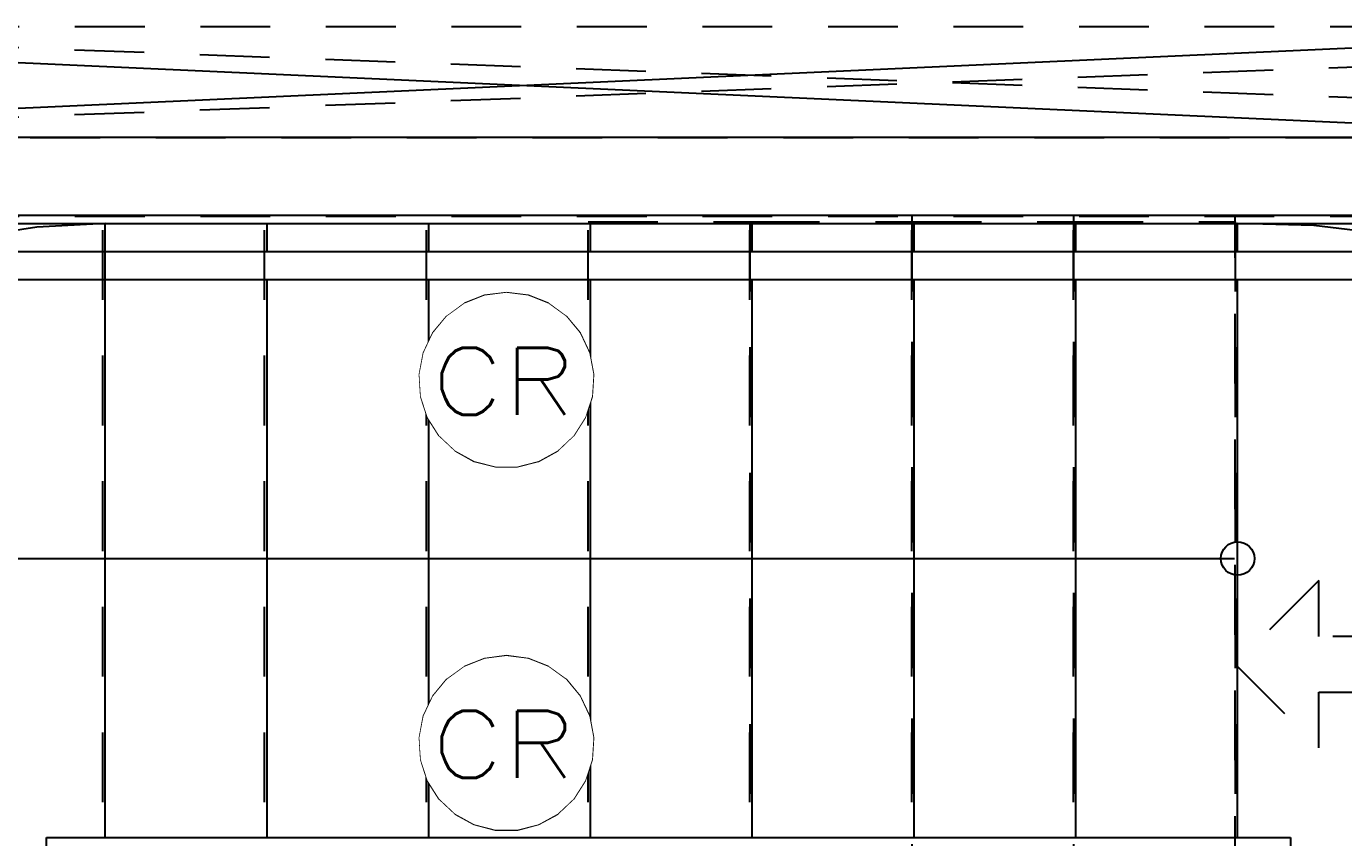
# Model space of a CAD drawing. Header units: millimetres. Extents: x 188.6 to 263.2, y 40.1 to 120.1.
# Drawn here: x 207.915 to 210.276, y 85.125 to 86.578 of the extents above; entities that cross this region are included whole.
import ezdxf
from ezdxf.enums import TextEntityAlignment as Align

# ---------------------------------------------------------------- set-up
doc = ezdxf.new("R2010")
doc.units = ezdxf.units.MM
doc.set_wipeout_variables(frame=1)
doc.linetypes.add('HIDDEN2', pattern=[0.1875, 0.125, -0.0625])
doc.linetypes.add('XREF-TIPO$0$HIDDEN', pattern=[0.375, 0.25, -0.125])
for name, color, linetype in [('ARQ', 8, 'Continuous'), ('ESTR-VIGAS', 11, 'HIDDEN2'), ('ESTRUTURA', 7, 'Continuous'), ('INC-CORRIMÃO', 7, 'Continuous'), ('INC-TEXTO', 7, 'Continuous')]:
    doc.layers.add(name, color=color, linetype=linetype)
doc.styles.add('ROMANS', font='ROMANS.SHX', dxfattribs={"height": 0.15})
doc.styles.add('XREF-TIPO$0$MC-ROMANS', font='romans__.ttf')
doc.dimstyles.new('XREF-TIPO$0$MC-125', dxfattribs={"dimtxt": 0.225, "dimasz": 0.23, "dimexe": 0.18, "dimexo": 0.063, "dimgap": 0.1, "dimtad": 1, "dimzin": 4, "dimdsep": 46, "dimtxsty": 'XREF-TIPO$0$MC-ROMANS', "dimblk1": 'XREF-TIPO$0$BOLA', "dimblk2": 'XREF-TIPO$0$BOLA', "dimsah": 1, "dimcen": 0.01, "dimse1": 1, "dimse2": 1, "dimclrt": 2, "dimadec": 0, "dimazin": 0, "dimtfac": 1.199999999999999, "dimtix": 1, "dimtmove": 2, "dimatfit": 3, "dimldrblk": 'XREF-TIPO$0$SETA_COTA', "dimfxl": 1, "dimtvp": 2, "dimtolj": 1, "dimtzin": 4, "dimarcsym": 0})

# ---------------------------------------------------------------- blocks, each defined once
blk = doc.blocks.new('COBERTURA_29-09-2016')
at = {"layer": 'ESTR-VIGAS'}
for p, q in [((0.2000002499999987, 0.2000002500000022), (3.812207250000009, 0.06546750000000401)), ((0.2000002499999987, 0), (3.828282750000009, 0.1351320000000058)), ((1.375000499999996, -1.4149995), (1.375000499999996, -0.1399995000000018)), ((1.665, -1.4149995), (1.665, -0.1399995000000018)), ((1.955000250000001, -1.4149995), (1.955000250000001, -0.1399995000000018)), ((2.245000500000004, -1.4149995), (2.245000500000004, -0.1399995000000018)), ((2.535000000000005, -1.4149995), (2.535000000000005, -0.1399995000000018)), ((2.825000250000012, -0.1399995000000018), (2.825000250000012, -1.4149995)), ((3.115000500000004, -0.1399995000000018), (3.115000500000004, -1.4149995)), ((3.405000000000011, -2.689999500000013), (3.405000000000011, -0.1399995000000018)), ((3.405000000000011, -2.689999500000013), (3.405000000000011, -0.1399995000000018)), ((2.825000250000012, -1.4149995), (2.825000250000012, -0.1499999999999986)), ((3.115000500000004, -1.4149995), (3.115000500000004, -0.1499999999999986))]:
    blk.add_line(p, q, dxfattribs=at)
for points in [[(0.2000002499999987, 0.2000002500000022), (5.570000250000017, 0.2000002500000022)], [(4.970000250000015, 0), (0.2000002499999987, 0)], [(0.2000002499999987, -0.1399995000000018), (4.970000250000015, -0.1399995000000018)], [(2.245000500000004, -1.4149995), (2.245000500000004, -0.1499999999999986), (2.535000000000005, -0.1499999999999986), (2.535000000000005, -1.4149995), (2.245000500000004, -1.4149995)], [(2.535000000000005, -1.4149995), (2.535000000000005, -0.1499999999999986), (2.825000250000012, -0.1499999999999986), (2.825000250000012, -1.4149995), (2.535000000000005, -1.4149995)], [(2.825000250000012, -1.4149995), (2.825000250000012, -0.1499999999999986), (3.115000500000004, -0.1499999999999986), (3.115000500000004, -1.4149995), (2.825000250000012, -1.4149995)], [(3.115000500000004, -1.4149995), (3.115000500000004, -0.1499999999999986), (3.405000000000011, -0.1499999999999986), (3.405000000000011, -1.4149995), (3.115000500000004, -1.4149995)], [(3.705000000000009, -0.8928607500000039), (3.555000000000001, -0.8928607500000039), (3.555000000000001, -0.7928610000000021), (3.405000000000011, -0.9428610000000006), (3.555000000000001, -1.092860999999997), (3.555000000000001, -0.9928612500000042), (3.705000000000009, -0.9928612500000042), (3.705000000000009, -0.8928607500000039)]]:
    blk.add_lwpolyline(points, dxfattribs=at)
blk = doc.blocks.new('XREF-TIPO$0$BOLA')
for p, q in [((0, -1), (0, 1)), ((-1, 0), (1, 0))]:
    blk.add_line(p, q)
blk.add_circle((0, 0), 0.3)
blk = doc.blocks.new('XREF-TIPO$0$SETA_COTA')
for p, q in [((-0.4028994052335122, 0.3559843543294221), (-0.1041930648109144, 2.84e-14)), ((-0.1041930648111418, 2.84e-14), (-0.9999999999999571, 2.84e-14)), ((-0.4067395382680063, -0.3605608466692303), (-0.1041930648110281, 2.84e-14))]:
    blk.add_line(p, q)
blk = doc.blocks.new('INC-OBJETO')
at = {"color": 0}
blk.add_lwpolyline([(0, 0.002084385981675), (-0.0005183657145908, 0.002018901163143), (-0.0010041606049181, 0.0018265613595316), (-0.001426860391394, 0.0015194519880781), (-0.0017599052918532, 0.0011168698600601), (-0.0019823688703463, 0.0006441106911745), (-0.0020802729220729, 0.000130879678689), (-0.002047465775397, -0.0003905749853503), (-0.0018860088240005, -0.0008874883866258), (-0.0016060470019368, -0.0013286376286155), (-0.0012251713401138, -0.001686303682012), (-0.0007673136571263, -0.0019380130732766), (-0.0002612428350794, -0.0020679499756336), (0.0002612428350794, -0.0020679499756336), (0.0007673136571263, -0.0019380130732766), (0.0012251713401138, -0.001686303682012), (0.0016060470019368, -0.0013286376286155), (0.0018860088240005, -0.0008874883866258), (0.002047465775397, -0.0003905749853503), (0.0020802729220729, 0.000130879678689), (0.0019823688703463, 0.0006441106911745), (0.0017599052918532, 0.0011168698600601), (0.001426860391394, 0.0015194519880781), (0.0010041606049181, 0.0018265613595316), (0.0005183657145908, 0.002018901163143)], close=True, dxfattribs=at)
blk.add_wipeout([(0, 0.0020843859816750757), (-0.0005183657145907727, 0.002018901163143051), (-0.001004160604918065, 0.001826561359531658), (-0.0014268603913939828, 0.0015194519880781182), (-0.0017599052918531746, 0.0011168698600601181), (-0.0019823688703463262, 0.0006441106911745254), (-0.0020802729220729, 0.0001308796786890212), (-0.002047465775397003, -0.0003905749853502986), (-0.0018860088240005264, -0.0008874883866257424), (-0.00160604700193684, -0.0013286376286155204), (-0.0012251713401137646, -0.0016863036820119939), (-0.000767313657126342, -0.0019380130732765334), (-0.0002612428350794414, -0.0020679499756335994), (0.00026124283507944056, -0.0020679499756335994), (0.0007673136571263411, -0.0019380130732765334), (0.0012251713401137637, -0.0016863036820119952), (0.00160604700193684, -0.0013286376286155204), (0.0018860088240005264, -0.0008874883866257415), (0.0020474657753970036, -0.00039057498535029645), (0.0020802729220729, 0.00013087967868902553), (0.001982368870346324, 0.0006441106911745289), (0.0017599052918531727, 0.0011168698600601224), (0.0014268603913939787, 0.0015194519880781234), (0.001004160604918059, 0.0018265613595316622), (0.0005183657145907652, 0.002018901163143052)], dxfattribs=at)
at = {"color": 0, "style": 'ROMANS', "width": 1.285724555944463}
blk.add_attdef('OBJETO', text='', height=0.0016, dxfattribs=at).set_placement((-0.0017857136348711, -0.0008297678007211), (0.0016428851809808, -0.0008297678007211), align=Align.FIT)
blk = doc.blocks.new('A$C0BE265FA')
at = {"layer": 'ARQ'}
for p, q in [((-4.549999270735952, -1.329898797868053), (-0.4602967091350365, -1.514857194813885)), ((-0.4602966825500518, -1.3299151119229), (-4.549999270628177, -1.514855188059982)), ((-4.640328100989335, -1.51485720351502), (1.307903544704004, -1.514857191421696)), ((-4.550328101040122, -1.514855188201863), (2.042505899888054, -1.514855188201863)), ((-4.440328208171195, -1.654857192098915), (0.3300005320020318, -1.654857192098915)), ((-3.2649998888769, -1.719866887505759), (-3.2649998888769, -1.66986688750694)), ((-2.974999888876936, -1.719866887505759), (-2.974999888876936, -1.66986688750694)), ((-2.684999888876973, -1.719866887505759), (-2.684999888876973, -1.66986688750694)), ((-2.394999888877009, -1.719866887505759), (-2.394999888877009, -1.66986688750694)), ((-2.104999888877045, -1.719866887505759), (-2.104999888877045, -1.66986688750694)), ((-1.814999888877082, -1.719866887505759), (-1.814999888877082, -1.66986688750694)), ((-1.524999888877118, -1.719866887505759), (-1.524999888877118, -1.66986688750694)), ((-1.234999888877154, -1.719866887505759), (-1.234999888877154, -1.66986688750694)), ((-4.414999888876081, -1.719857203109995), (-0.934999888876973, -1.719857203109995)), ((-3.2649998888769, -1.769866887505713), (-3.2649998888769, -1.719866887505759)), ((-4.364999888876809, -1.769857203109949), (-0.934999888876973, -1.769857203109949)), ((-3.2649998888769, -2.769866887507076), (-3.2649998888769, -1.769866887505713)), ((-2.974999888876936, -2.769866887507076), (-2.974999888876936, -1.769866887505713)), ((-2.684999888876973, -2.769866887507076), (-2.684999888876973, -1.769866887505713)), ((-2.394999888877009, -2.769866887507076), (-2.394999888877009, -1.769866887505713)), ((-2.104999888877045, -2.769866887507076), (-2.104999888877045, -1.769866887505713)), ((-1.814999888877082, -2.769866887507076), (-1.814999888877082, -1.769866887505713)), ((-1.524999888877118, -2.769866887507076), (-1.524999888877118, -1.769866887505713)), ((-1.234999888877154, -2.769866887507076), (-1.234999888877154, -1.769866887505713)), ((-3.370328100989808, -3.089857203110113), (-3.370328100989808, -2.769857203108813)), ((-3.370328100989808, -2.769857203108813), (-1.140328100990245, -2.769857203108813)), ((-1.140328100990245, -2.769857203108813), (-1.140328100990245, -3.089857203110113))]:
    blk.add_line(p, q, dxfattribs=at)
blk.add_lwpolyline([(-4.484999304167104, -3.73001563586581), (-4.484999304167104, -2.328476988976944), (-4.425328208171322, -2.328476988976944), (-4.425328208171322, -1.669855187883058), (0.3149052819885583, -1.669855176821783), (0.3149052819885583, -1.730019278717009), (0.9749993534328496, -1.730019278717009), (0.9749993534328496, -3.099857203106921)], dxfattribs=at)
blk.add_lwpolyline([(-4.484999304167104, -3.73001563586581), (-4.484999304167104, -2.328476988976944), (-4.425328208171322, -2.328476988976944), (-4.425328208171322, -1.669855187883058), (0.3149052819885583, -1.669855176821783), (0.3149052819885583, -1.730019278717009), (0.9749993534328496, -1.730019278717009), (0.9749993534328496, -3.099857203106921)], dxfattribs=at)
blk.add_circle((-1.234999888877154, -2.269866887505712), 0.03, dxfattribs=at)
at = {"layer": 'ARQ', "linetype": 'XREF-TIPO$0$HIDDEN'}
for centre, radius, start, end in [((-3.2649998888769, -2.869857203108722), 1.200000000000001, 90, 180), ((-1.203073973122172, -3.089961137716953), 1.420462758817047, 6.471310981958152, 91.28787204096932)]:
    blk.add_arc(centre, radius, start, end, dxfattribs=at)
at = {"layer": 'ARQ'}
blk.add_leader([(-3.803056519785058, -2.932053617259725), (-3.803056519785058, -2.26985720310995), (-1.240328100990153, -2.26985720310995)], dimstyle='XREF-TIPO$0$MC-125', override={"dimgap": 0.1, "dimtad": 0}, dxfattribs=at)

msp = doc.modelspace()

# ---------------------------------------------------------------- block references
at = {"layer": 'ESTRUTURA'}
msp.add_blockref('COBERTURA_29-09-2016', (206.6770096204037, 86.37836843792485), dxfattribs=at)

# ---------------------------------------------------------------- next in the draw order: block references
at = {"layer": 'ARQ'}
msp.add_blockref('A$C0BE265FA', (211.3213003042506, 87.89474862344903), dxfattribs=at)

# ---------------------------------------------------------------- next in the draw order: linework, layer by layer
at = {"layer": 'INC-CORRIMÃO'}
for p, q in [((206.9062739640562, 86.17479354919512), (210.3862739640563, 86.17479354919512)), ((206.9062739640562, 86.17479354919512), (210.3862739640563, 86.17479354919512)), ((206.9063004153732, 86.17489142033972), (210.3863004153732, 86.17489142033972)), ((206.9063004153732, 86.17489142033972), (210.3863004153732, 86.17489142033972)), ((206.956273964056, 86.12479354919519), (210.3862739640563, 86.12479354919519)), ((206.956273964056, 86.12479354919519), (210.3862739640563, 86.12479354919519)), ((206.9563004153729, 86.12489142033975), (210.3863004153732, 86.12489142033975)), ((206.9563004153729, 86.12489142033975), (210.3863004153732, 86.12489142033975)), ((207.9509722032599, 84.80489142033983), (207.9509722032599, 85.12489142033976)), ((207.9509722032599, 85.12489142033976), (210.18097220326, 85.12489142033976)), ((207.9509722032599, 84.80489142033983), (207.9509722032599, 85.12489142033976)), ((207.9509722032599, 85.12489142033976), (210.18097220326, 85.12489142033976)), ((210.18097220326, 85.12489142033976), (210.18097220326, 84.80489142033983)), ((210.18097220326, 85.12489142033976), (210.18097220326, 84.80489142033983))]:
    msp.add_line(p, q, dxfattribs=at)

# ---------------------------------------------------------------- next in the draw order: block references
at = {"layer": 'INC-TEXTO'}
ref = msp.add_blockref('INC-OBJETO', (208.7754895550254, 85.94477567158795), dxfattribs=dict(at, xscale=75, yscale=75, zscale=75))
ref.add_attrib('OBJETO', 'CR', dxfattribs={"layer": '0', "height": 0.12, "style": 'ROMANS', "width": 1.153855370718413}).set_placement((208.64156103241, 85.88254308653387), (208.8987059435987, 85.88254308653387), align=Align.FIT)
ref = msp.add_blockref('INC-OBJETO', (208.7754895550254, 85.29403009435839), dxfattribs=dict(at, xscale=75, yscale=75, zscale=75))
ref.add_attrib('OBJETO', 'CR', dxfattribs={"layer": '0', "height": 0.12, "style": 'ROMANS', "width": 1.153855370718413}).set_placement((208.64156103241, 85.23179750930434), (208.8987059435987, 85.23179750930434), align=Align.FIT)

doc.saveas('drawing.dxf')
